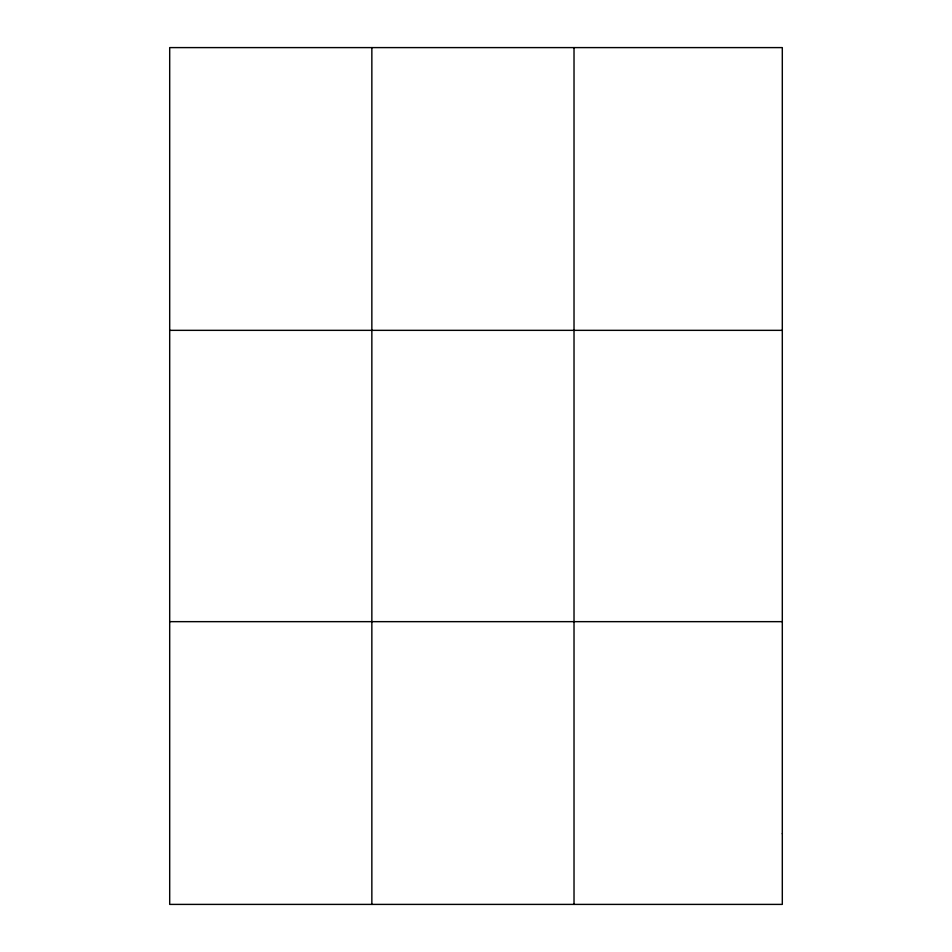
<?xml version="1.0" encoding="UTF-8"?>
<svg xmlns="http://www.w3.org/2000/svg" width="952" height="952" viewBox="0 0 952 952"><rect width="100%" height="100%" fill="white"/><g stroke="black" fill="none" stroke-linecap="round" stroke-linejoin="round"><path stroke-width="1.43" d="M371.851 904.4L371.851 47.6M574.02 904.4L574.02 47.6M169.694 330.344L782.306 330.344M169.694 621.656L782.306 621.656M782.306 833.714L782.306 904.4L169.694 904.4L169.694 47.6L782.306 47.6L782.306 833.714"/></g></svg>
